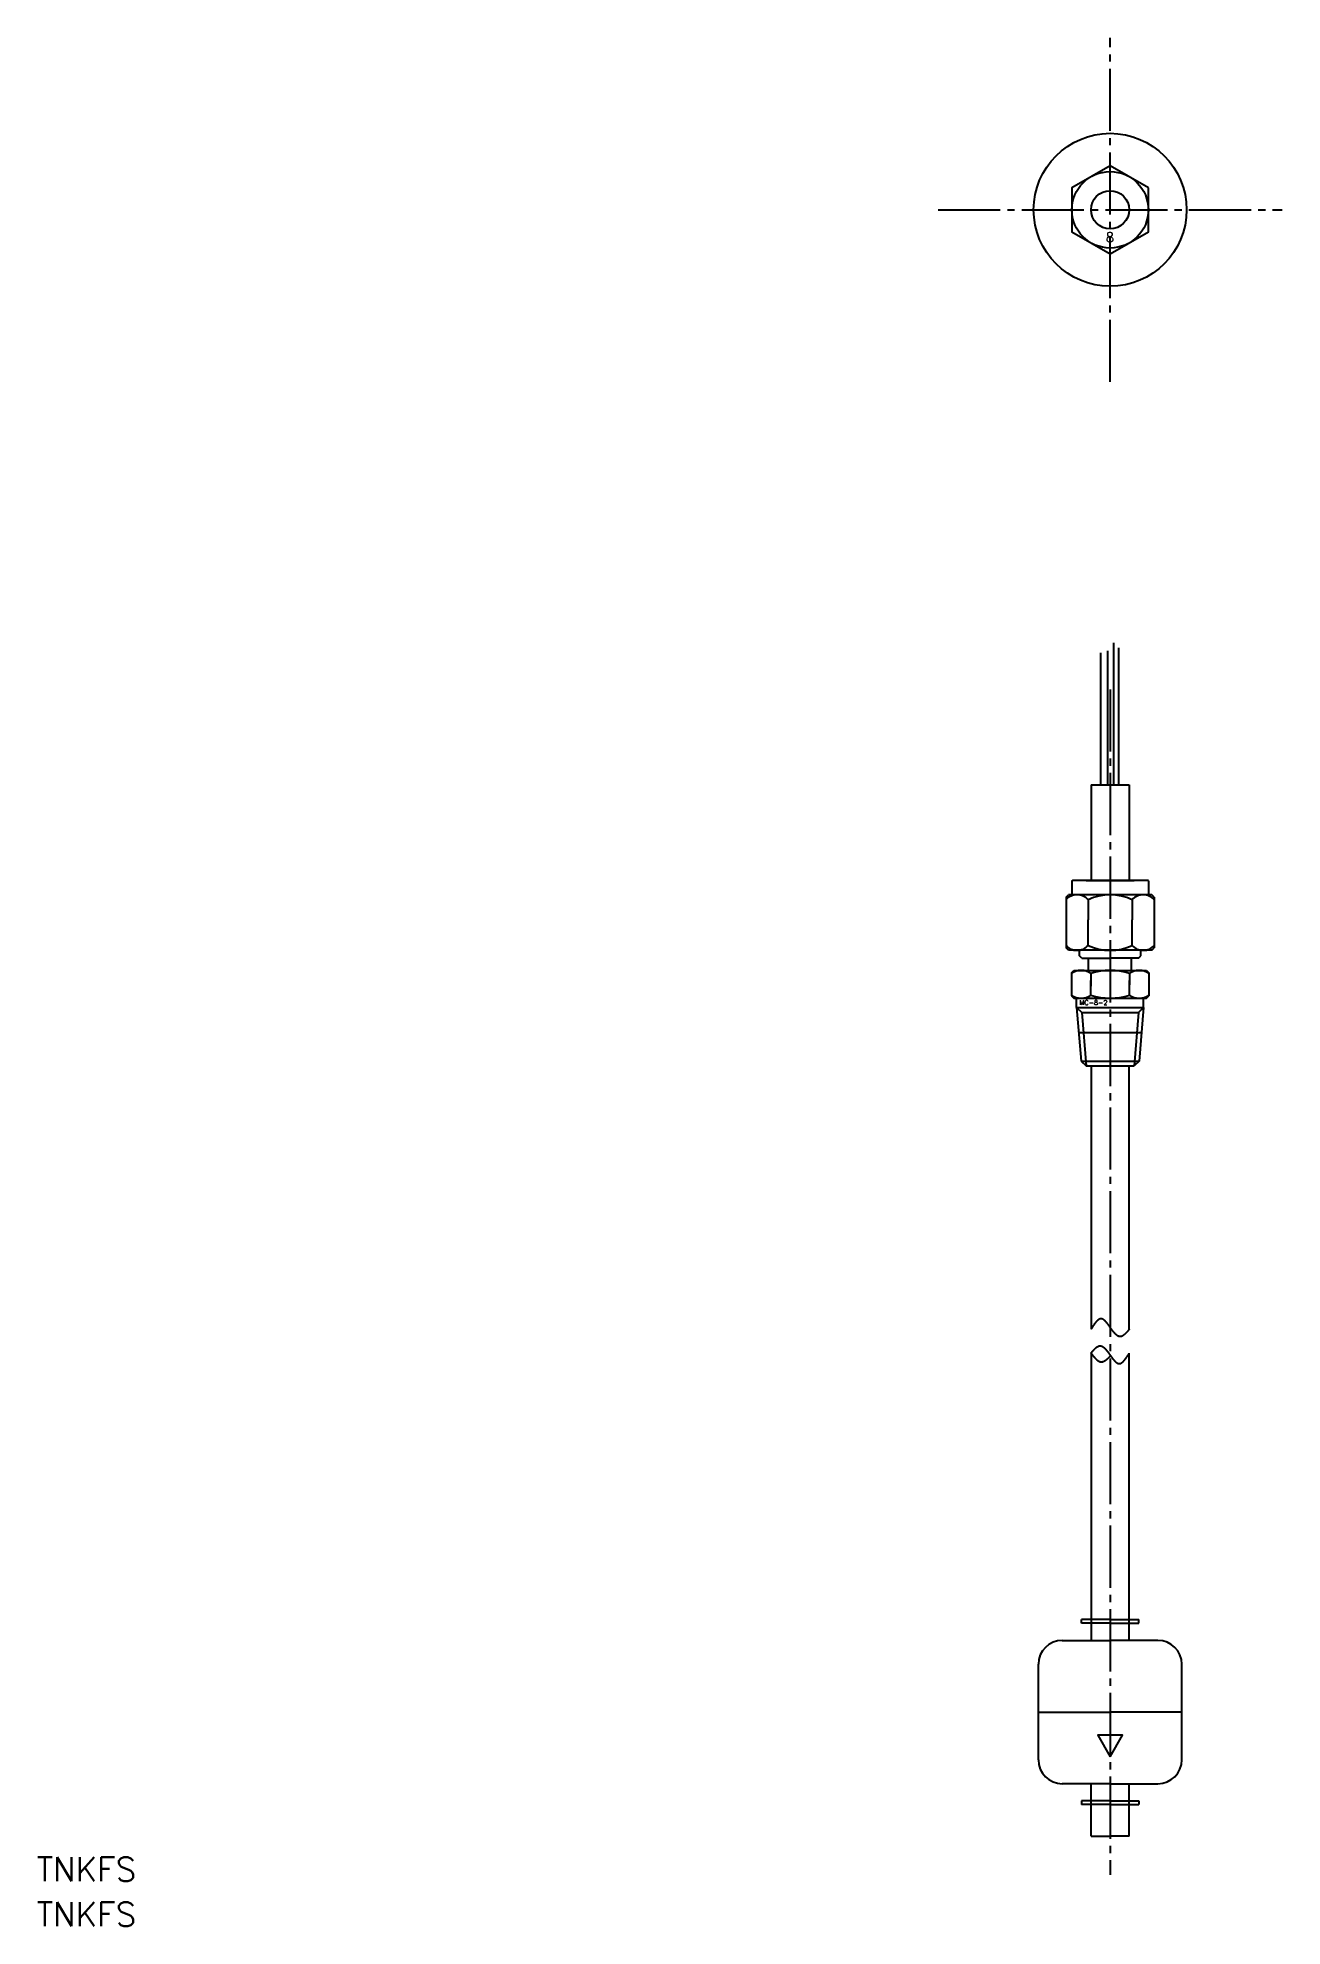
# Model space of a CAD drawing. Extents: x -111 to 149, y 58 to 454.
import ezdxf

# ---------------------------------------------------------------- set-up
doc = ezdxf.new("R2010")
doc.units = 0
doc.linetypes.add('CENTER', pattern=[17.5, 13, -1.5, 1.5, -1.5])
doc.layers.get('0').update_dxf_attribs({"linetype": 'CONTINUOUS'})
doc.layers.add('CENTER', color=1, linetype='CENTER')
doc.styles.get("Standard").update_dxf_attribs({"font": 'txt.shx', "bigfont": '@extfont2.shx'})

# ---------------------------------------------------------------- blocks, each defined once
blk = doc.blocks.new('*U5')
at = {"color": 7, "linetype": 'CONTINUOUS'}
blk.add_text('MC-8-2', height=1, dxfattribs=at).set_placement((106.71, 251.13))
blk = doc.blocks.new('*U6')
at = {"color": 7, "linetype": 'CONTINUOUS'}
blk.add_text('8', height=2, dxfattribs=at).set_placement((112.23, 410.77))

msp = doc.modelspace()

# ---------------------------------------------------------------- linework, layer by layer
at = {"color": 7, "linetype": 'CONTINUOUS'}
for p, q in [((111.19, 297.18), (111.19, 324.82)), ((112.64, 297.18), (112.64, 325.23)), ((113.88, 297.18), (113.88, 326.89)), ((114.92, 297.18), (114.92, 325.85)), ((109.13, 297.18), (109.13, 277.18)), ((109.13, 297.18), (117.13, 297.18)), ((117.13, 297.18), (117.13, 277.18)), ((105.13, 277.08), (105.23, 277.18)), ((105.13, 277.08), (105.13, 274.18)), ((121.03, 277.18), (105.23, 277.18)), ((108.13, 277.18), (118.13, 277.18)), ((121.13, 277.08), (121.03, 277.18)), ((121.13, 277.08), (121.13, 274.18)), ((103.9, 273.68), (104.4, 274.18)), ((103.9, 273.68), (103.9, 263.07)), ((121.87, 274.18), (104.4, 274.18)), ((108.52, 273.17), (108.52, 268.93)), ((108.52, 273.17), (108.52, 268.93)), ((117.75, 273.17), (117.75, 268.93)), ((122.37, 273.68), (121.87, 274.18)), ((122.37, 273.68), (122.37, 263.07)), ((108.52, 263.58), (108.52, 268.93)), ((117.75, 263.58), (117.75, 268.93)), ((104.4, 262.57), (103.9, 263.07)), ((121.87, 262.57), (104.4, 262.57)), ((106.7, 261.45), (106.7, 262.57)), ((107.2, 260.95), (106.7, 261.45)), ((107.2, 260.95), (113.13, 260.95)), ((108.63, 258.38), (108.63, 260.95)), ((119.06, 260.95), (113.13, 260.95)), ((117.63, 258.38), (117.63, 260.95)), ((119.06, 260.95), (119.56, 261.45)), ((119.56, 261.45), (119.56, 262.57)), ((121.87, 262.57), (122.37, 263.07)), ((105.05, 257.88), (105.55, 258.38)), ((105.05, 257.88), (105.05, 253.08)), ((105.55, 258.38), (120.72, 258.38)), ((107.13, 258.38), (119.13, 258.38)), ((109.1, 257.75), (109.09, 255.07)), ((109.09, 257.75), (109.09, 255.38)), ((117.18, 257.75), (117.18, 255.38)), ((117.18, 257.75), (117.18, 255.38)), ((120.72, 258.38), (121.22, 257.88)), ((121.22, 257.88), (121.22, 253.08)), ((105.05, 253.08), (105.55, 252.58)), ((109.09, 253.2), (109.09, 256.26)), ((117.18, 253.2), (117.18, 256.26)), ((120.72, 252.58), (121.22, 253.08)), ((105.55, 252.58), (120.72, 252.58)), ((105.55, 252.58), (120.72, 252.58)), ((106.13, 250.58), (106.13, 252.58)), ((106.13, 250.58), (120.13, 250.58)), ((106.13, 250.58), (107.05, 239.38)), ((107.13, 252.58), (119.13, 252.58)), ((107.63, 252.58), (118.63, 252.58)), ((120.13, 250.58), (119.22, 239.38)), ((120.13, 250.58), (120.13, 252.58)), ((106.56, 245.38), (119.71, 245.38)), ((106.6, 245.38), (119.67, 245.38)), ((107.05, 239.38), (108.13, 238.38)), ((108.13, 238.38), (118.13, 238.38)), ((108.13, 238.38), (118.13, 238.38)), ((109.13, 238.38), (109.13, 183.28)), ((117.13, 183.28), (117.13, 238.38)), ((119.22, 239.38), (118.13, 238.38)), ((109.13, 178.28), (109.13, 118.18)), ((117.13, 118.18), (117.13, 178.28)), ((113.13, 122.55), (107.13, 122.55)), ((107.13, 121.75), (107.13, 122.55)), ((113.13, 122.55), (119.13, 122.55)), ((119.13, 121.75), (119.13, 122.55)), ((113.13, 121.75), (107.13, 121.75)), ((113.13, 121.75), (119.13, 121.75)), ((103.13, 118.18), (113.13, 118.18)), ((123.13, 118.18), (113.13, 118.18)), ((98.13, 93.18), (98.13, 113.18)), ((128.13, 93.18), (128.13, 113.18)), ((98.13, 103.18), (113.13, 103.18)), ((128.13, 103.18), (113.13, 103.18)), ((113.13, 88.18), (103.13, 88.18)), ((109.13, 77.18), (109.13, 88.18)), ((113.13, 88.18), (123.13, 88.18)), ((117.13, 77.18), (117.13, 88.18)), ((107.13, 84.6), (107.13, 83.8)), ((113.13, 84.6), (107.13, 84.6)), ((113.13, 83.8), (107.13, 83.8)), ((113.13, 84.6), (119.13, 84.6)), ((113.13, 83.8), (119.13, 83.8)), ((119.13, 84.6), (119.13, 83.8)), ((109.13, 77.18), (113.13, 77.18)), ((117.13, 77.18), (113.13, 77.18))]:
    msp.add_line(p, q, dxfattribs=at)
at = {"color": 3, "linetype": 'CONTINUOUS'}
for p, q in [((106.13, 250.58), (107.22, 249.58)), ((107.22, 249.58), (119.05, 249.58)), ((107.22, 249.58), (108.13, 238.38)), ((119.05, 249.58), (118.13, 238.38)), ((120.13, 250.58), (119.05, 249.58)), ((107.05, 239.38), (119.22, 239.38))]:
    msp.add_line(p, q, dxfattribs=at)
at = {"color": 7, "linetype": 'CONTINUOUS'}
for points in [[(121.13, 422.15), (113.13, 426.76), (105.13, 422.15), (105.13, 412.91), (113.13, 408.29), (121.13, 412.91)], [(113.13, 93.81), (115.73, 98.31), (110.54, 98.31)]]:
    msp.add_lwpolyline(points, close=True, dxfattribs=at)
at = {"color": 7}
for points in [[(117.13, 183.28, 0), (117.09, 183.22, 0), (117.05, 183.17, 0), (117, 183.12, 0), (116.95, 183.06, 0), (116.91, 183.01, 0), (116.87, 182.96, 0), (116.82, 182.9, 0), (116.78, 182.85, 0), (116.73, 182.8, 0), (116.69, 182.75, 0), (116.64, 182.7, 0), (116.6, 182.65, 0), (116.55, 182.6, 0), (116.51, 182.55, 0), (116.46, 182.5, 0), (116.42, 182.46, 0), (116.38, 182.41, 0), (116.33, 182.36, 0), (116.29, 182.32, 0), (116.24, 182.28, 0), (116.2, 182.24, 0), (116.15, 182.2, 0), (116.11, 182.16, 0), (116.06, 182.12, 0), (116.02, 182.08, 0), (115.97, 182.05, 0), (115.93, 182.01, 0), (115.89, 181.98, 0), (115.84, 181.95, 0), (115.8, 181.93, 0), (115.75, 181.9, 0), (115.71, 181.87, 0), (115.67, 181.85, 0), (115.62, 181.83, 0), (115.58, 181.81, 0), (115.53, 181.79, 0), (115.49, 181.78, 0), (115.44, 181.77, 0), (115.4, 181.76, 0), (115.36, 181.75, 0), (115.31, 181.74, 0), (115.27, 181.74, 0), (115.23, 181.74, 0), (115.18, 181.74, 0), (115.14, 181.74, 0), (115.09, 181.75, 0), (115.05, 181.76, 0), (115.01, 181.77, 0), (114.97, 181.78, 0), (114.92, 181.8, 0), (114.88, 181.81, 0), (114.83, 181.83, 0), (114.79, 181.85, 0), (114.75, 181.88, 0), (114.7, 181.9, 0), (114.66, 181.93, 0), (114.62, 181.96, 0), (114.58, 181.99, 0), (114.53, 182.02, 0), (114.49, 182.06, 0), (114.45, 182.09, 0), (114.4, 182.13, 0), (114.36, 182.17, 0), (114.32, 182.21, 0), (114.27, 182.25, 0), (114.23, 182.29, 0), (114.19, 182.33, 0), (114.15, 182.38, 0), (114.1, 182.42, 0), (114.06, 182.47, 0), (114.02, 182.52, 0), (113.97, 182.57, 0), (113.93, 182.62, 0), (113.89, 182.67, 0), (113.85, 182.72, 0), (113.81, 182.77, 0), (113.76, 182.83, 0), (113.72, 182.88, 0), (113.68, 182.94, 0), (113.64, 182.99, 0), (113.59, 183.05, 0), (113.55, 183.1, 0), (113.51, 183.16, 0), (113.47, 183.22, 0), (113.42, 183.28, 0), (113.38, 183.33, 0), (113.34, 183.39, 0), (113.3, 183.45, 0), (113.26, 183.51, 0), (113.22, 183.57, 0), (113.17, 183.63, 0), (113.13, 183.69, 0), (113.09, 183.74, 0), (113.05, 183.8, 0), (113.01, 183.86, 0), (112.97, 183.92, 0), (112.92, 183.98, 0), (112.88, 184.03, 0), (112.84, 184.09, 0), (112.8, 184.15, 0), (112.76, 184.2, 0), (112.72, 184.26, 0), (112.67, 184.31, 0), (112.63, 184.37, 0), (112.59, 184.42, 0), (112.55, 184.47, 0), (112.51, 184.53, 0), (112.47, 184.58, 0), (112.43, 184.63, 0), (112.39, 184.68, 0), (112.34, 184.73, 0), (112.3, 184.77, 0), (112.26, 184.82, 0), (112.22, 184.87, 0), (112.18, 184.91, 0), (112.14, 184.95, 0), (112.1, 184.99, 0), (112.06, 185.03, 0), (112.02, 185.07, 0), (111.97, 185.11, 0), (111.93, 185.15, 0), (111.89, 185.18, 0), (111.85, 185.21, 0), (111.81, 185.24, 0), (111.77, 185.27, 0), (111.73, 185.3, 0), (111.69, 185.33, 0), (111.65, 185.35, 0), (111.61, 185.37, 0), (111.57, 185.39, 0), (111.53, 185.41, 0), (111.49, 185.43, 0), (111.45, 185.44, 0), (111.41, 185.45, 0), (111.36, 185.46, 0), (111.33, 185.47, 0), (111.28, 185.47, 0), (111.24, 185.47, 0), (111.2, 185.47, 0), (111.16, 185.47, 0), (111.12, 185.47, 0), (111.08, 185.46, 0), (111.04, 185.45, 0), (111, 185.44, 0), (110.96, 185.43, 0), (110.92, 185.41, 0), (110.88, 185.39, 0), (110.84, 185.37, 0), (110.8, 185.35, 0), (110.76, 185.33, 0), (110.72, 185.3, 0), (110.68, 185.27, 0), (110.64, 185.25, 0), (110.6, 185.21, 0), (110.56, 185.18, 0), (110.52, 185.15, 0), (110.48, 185.11, 0), (110.44, 185.07, 0), (110.4, 185.04, 0), (110.36, 185, 0), (110.32, 184.95, 0), (110.28, 184.91, 0), (110.24, 184.87, 0), (110.2, 184.82, 0), (110.16, 184.77, 0), (110.12, 184.73, 0), (110.08, 184.68, 0), (110.05, 184.63, 0), (110, 184.58, 0), (109.97, 184.52, 0), (109.93, 184.47, 0), (109.89, 184.42, 0), (109.85, 184.36, 0), (109.81, 184.31, 0), (109.77, 184.25, 0), (109.73, 184.19, 0), (109.69, 184.13, 0), (109.65, 184.07, 0), (109.61, 184.02, 0), (109.57, 183.96, 0), (109.53, 183.9, 0), (109.49, 183.84, 0), (109.45, 183.77, 0), (109.41, 183.71, 0), (109.37, 183.65, 0), (109.33, 183.59, 0), (109.29, 183.53, 0), (109.25, 183.46, 0), (109.21, 183.4, 0), (109.17, 183.34, 0), (109.13, 183.28, 0)], [(109.13, 178.28, 0), (109.18, 178.33, 0), (109.22, 178.38, 0), (109.27, 178.44, 0), (109.31, 178.49, 0), (109.36, 178.54, 0), (109.4, 178.6, 0), (109.45, 178.65, 0), (109.49, 178.7, 0), (109.54, 178.75, 0), (109.58, 178.81, 0), (109.62, 178.85, 0), (109.67, 178.91, 0), (109.72, 178.96, 0), (109.76, 179, 0), (109.8, 179.05, 0), (109.85, 179.1, 0), (109.89, 179.14, 0), (109.94, 179.19, 0), (109.98, 179.23, 0), (110.03, 179.28, 0), (110.07, 179.32, 0), (110.11, 179.36, 0), (110.16, 179.4, 0), (110.2, 179.43, 0), (110.25, 179.47, 0), (110.29, 179.5, 0), (110.34, 179.54, 0), (110.38, 179.57, 0), (110.43, 179.6, 0), (110.47, 179.63, 0), (110.51, 179.65, 0), (110.56, 179.68, 0), (110.6, 179.7, 0), (110.65, 179.72, 0), (110.69, 179.74, 0), (110.73, 179.76, 0), (110.78, 179.77, 0), (110.82, 179.79, 0), (110.87, 179.8, 0), (110.91, 179.8, 0), (110.95, 179.81, 0), (111, 179.81, 0), (111.04, 179.81, 0), (111.09, 179.81, 0), (111.13, 179.81, 0), (111.17, 179.8, 0), (111.22, 179.79, 0), (111.26, 179.78, 0), (111.3, 179.77, 0), (111.35, 179.75, 0), (111.39, 179.74, 0), (111.43, 179.72, 0), (111.48, 179.7, 0), (111.52, 179.67, 0), (111.56, 179.65, 0), (111.61, 179.62, 0), (111.65, 179.59, 0), (111.69, 179.56, 0), (111.74, 179.53, 0), (111.78, 179.5, 0), (111.82, 179.46, 0), (111.86, 179.43, 0), (111.91, 179.39, 0), (111.95, 179.35, 0), (111.99, 179.31, 0), (112.04, 179.26, 0), (112.08, 179.22, 0), (112.12, 179.18, 0), (112.17, 179.13, 0), (112.21, 179.08, 0), (112.25, 179.03, 0), (112.29, 178.99, 0), (112.33, 178.93, 0), (112.38, 178.88, 0), (112.42, 178.83, 0), (112.46, 178.78, 0), (112.5, 178.72, 0), (112.55, 178.67, 0), (112.59, 178.62, 0), (112.63, 178.56, 0), (112.67, 178.5, 0), (112.72, 178.45, 0), (112.76, 178.39, 0), (112.8, 178.33, 0), (112.84, 178.28, 0), (112.89, 178.22, 0), (112.93, 178.16, 0), (112.97, 178.1, 0), (113.01, 178.04, 0), (113.05, 177.99, 0), (113.09, 177.93, 0), (113.14, 177.87, 0), (113.18, 177.81, 0), (113.22, 177.75, 0), (113.26, 177.69, 0), (113.3, 177.63, 0), (113.34, 177.58, 0), (113.39, 177.52, 0), (113.43, 177.46, 0), (113.47, 177.41, 0), (113.51, 177.35, 0), (113.55, 177.29, 0), (113.59, 177.24, 0), (113.64, 177.19, 0), (113.68, 177.13, 0), (113.72, 177.08, 0), (113.76, 177.03, 0), (113.8, 176.97, 0), (113.84, 176.92, 0), (113.88, 176.88, 0), (113.92, 176.83, 0), (113.97, 176.78, 0), (114.01, 176.73, 0), (114.05, 176.69, 0), (114.09, 176.64, 0), (114.13, 176.6, 0), (114.17, 176.56, 0), (114.21, 176.52, 0), (114.25, 176.48, 0), (114.29, 176.44, 0), (114.33, 176.41, 0), (114.38, 176.37, 0), (114.42, 176.34, 0), (114.46, 176.31, 0), (114.5, 176.28, 0), (114.54, 176.25, 0), (114.58, 176.23, 0), (114.62, 176.2, 0), (114.66, 176.18, 0), (114.7, 176.16, 0), (114.74, 176.14, 0), (114.78, 176.13, 0), (114.82, 176.11, 0), (114.86, 176.1, 0), (114.9, 176.09, 0), (114.94, 176.09, 0), (114.98, 176.08, 0), (115.02, 176.08, 0), (115.06, 176.08, 0), (115.11, 176.08, 0), (115.14, 176.09, 0), (115.19, 176.09, 0), (115.22, 176.1, 0), (115.27, 176.11, 0), (115.31, 176.13, 0), (115.35, 176.14, 0), (115.39, 176.16, 0), (115.43, 176.18, 0), (115.47, 176.2, 0), (115.51, 176.23, 0), (115.55, 176.25, 0), (115.59, 176.28, 0), (115.63, 176.31, 0), (115.67, 176.34, 0), (115.71, 176.37, 0), (115.75, 176.41, 0), (115.79, 176.44, 0), (115.83, 176.48, 0), (115.86, 176.52, 0), (115.91, 176.56, 0), (115.94, 176.6, 0), (115.98, 176.64, 0), (116.03, 176.69, 0), (116.06, 176.73, 0), (116.1, 176.78, 0), (116.14, 176.83, 0), (116.18, 176.88, 0), (116.22, 176.93, 0), (116.26, 176.98, 0), (116.3, 177.03, 0), (116.34, 177.08, 0), (116.38, 177.14, 0), (116.42, 177.19, 0), (116.46, 177.25, 0), (116.5, 177.3, 0), (116.54, 177.36, 0), (116.58, 177.42, 0), (116.62, 177.48, 0), (116.66, 177.54, 0), (116.7, 177.6, 0), (116.74, 177.66, 0), (116.78, 177.72, 0), (116.82, 177.78, 0), (116.86, 177.84, 0), (116.9, 177.9, 0), (116.94, 177.96, 0), (116.98, 178.03, 0), (117.02, 178.09, 0), (117.06, 178.15, 0), (117.09, 178.21, 0), (117.13, 178.28, 0)], [(109.13, 178.28, 0), (109.16, 178.25, 0), (109.18, 178.22, 0), (109.2, 178.19, 0), (109.22, 178.16, 0), (109.25, 178.13, 0), (109.27, 178.1, 0), (109.29, 178.07, 0), (109.31, 178.04, 0), (109.34, 178.01, 0), (109.36, 177.99, 0), (109.38, 177.96, 0), (109.41, 177.93, 0), (109.43, 177.9, 0), (109.45, 177.87, 0), (109.47, 177.84, 0), (109.5, 177.81, 0), (109.52, 177.79, 0), (109.54, 177.76, 0), (109.56, 177.73, 0), (109.59, 177.7, 0), (109.61, 177.68, 0), (109.63, 177.65, 0), (109.66, 177.62, 0), (109.68, 177.59, 0), (109.7, 177.57, 0), (109.72, 177.54, 0), (109.75, 177.51, 0), (109.77, 177.49, 0), (109.79, 177.46, 0), (109.81, 177.43, 0), (109.84, 177.41, 0), (109.86, 177.38, 0), (109.88, 177.35, 0), (109.9, 177.33, 0), (109.93, 177.31, 0), (109.95, 177.28, 0), (109.97, 177.25, 0), (110, 177.23, 0), (110.02, 177.21, 0), (110.04, 177.18, 0), (110.06, 177.16, 0), (110.08, 177.13, 0), (110.11, 177.11, 0), (110.13, 177.09, 0), (110.15, 177.07, 0), (110.18, 177.04, 0), (110.2, 177.02, 0), (110.22, 177, 0), (110.24, 176.98, 0), (110.27, 176.96, 0), (110.29, 176.94, 0), (110.31, 176.92, 0), (110.33, 176.9, 0), (110.36, 176.88, 0), (110.38, 176.86, 0), (110.4, 176.84, 0), (110.42, 176.82, 0), (110.45, 176.8, 0), (110.47, 176.78, 0), (110.49, 176.77, 0), (110.52, 176.75, 0), (110.54, 176.73, 0), (110.56, 176.72, 0), (110.58, 176.7, 0), (110.61, 176.69, 0), (110.63, 176.67, 0), (110.65, 176.66, 0), (110.67, 176.64, 0), (110.69, 176.63, 0), (110.72, 176.62, 0), (110.74, 176.6, 0), (110.76, 176.59, 0), (110.79, 176.58, 0), (110.81, 176.57, 0), (110.83, 176.56, 0), (110.85, 176.55, 0), (110.88, 176.54, 0), (110.9, 176.53, 0), (110.92, 176.52, 0), (110.94, 176.51, 0), (110.97, 176.5, 0), (110.99, 176.5, 0), (111.01, 176.49, 0), (111.03, 176.48, 0), (111.06, 176.48, 0), (111.08, 176.47, 0), (111.1, 176.47, 0), (111.12, 176.46, 0), (111.15, 176.46, 0), (111.17, 176.46, 0), (111.19, 176.46, 0), (111.22, 176.45, 0), (111.24, 176.45, 0), (111.26, 176.45, 0), (111.29, 176.45, 0), (111.31, 176.45, 0), (111.33, 176.45, 0), (111.36, 176.45, 0), (111.38, 176.45, 0), (111.4, 176.46, 0), (111.43, 176.46, 0), (111.45, 176.46, 0), (111.47, 176.47, 0), (111.5, 176.47, 0), (111.52, 176.48, 0), (111.55, 176.48, 0), (111.57, 176.49, 0), (111.6, 176.5, 0), (111.62, 176.5, 0), (111.65, 176.51, 0), (111.67, 176.52, 0), (111.7, 176.53, 0), (111.72, 176.54, 0), (111.75, 176.55, 0), (111.77, 176.56, 0), (111.8, 176.57, 0), (111.83, 176.58, 0), (111.85, 176.6, 0), (111.88, 176.61, 0), (111.9, 176.62, 0), (111.93, 176.64, 0), (111.96, 176.65, 0), (111.98, 176.67, 0), (112.01, 176.68, 0), (112.04, 176.7, 0), (112.07, 176.72, 0), (112.1, 176.74, 0), (112.12, 176.75, 0), (112.15, 176.77, 0), (112.18, 176.79, 0), (112.21, 176.81, 0), (112.24, 176.84, 0), (112.27, 176.86, 0), (112.3, 176.88, 0), (112.33, 176.9, 0), (112.36, 176.93, 0), (112.39, 176.95, 0), (112.42, 176.98, 0), (112.45, 177, 0), (112.48, 177.03, 0), (112.51, 177.05, 0), (112.55, 177.08, 0), (112.58, 177.11, 0), (112.61, 177.14, 0), (112.64, 177.17, 0), (112.68, 177.2, 0), (112.71, 177.23, 0), (112.74, 177.26, 0), (112.78, 177.29, 0), (112.81, 177.32, 0), (112.84, 177.36, 0), (112.88, 177.39, 0), (112.92, 177.43, 0), (112.95, 177.46, 0), (112.99, 177.5, 0), (113.02, 177.53, 0), (113.06, 177.57, 0), (113.1, 177.61, 0), (113.13, 177.65, 0)]]:
    msp.add_polyline3d(points, dxfattribs=at)
at = {"color": 7, "linetype": 'CONTINUOUS'}
for radius in [16, 8, 4]:
    msp.add_circle((113.13, 417.53), radius, dxfattribs=at)
for centre, radius, start, end in [((106.21, 271.03), 3.15, 42.754, 137.246), ((113.13, 263.11), 11.07, 65.3297, 114.6703), ((120.06, 271.03), 3.15, 42.754, 137.246), ((106.21, 265.72), 3.15, 222.754, 317.246), ((113.13, 273.64), 11.07, 245.3297, 294.6703), ((120.06, 265.72), 3.15, 222.754, 317.246), ((107.07, 254.8), 3.58, 55.5829, 124.4171), ((113.13, 244.99), 13.39, 72.4267, 107.5733), ((119.2, 254.8), 3.58, 55.5829, 124.4171), ((107.07, 256.15), 3.58, 235.5829, 304.4171), ((113.13, 265.96), 13.39, 252.4267, 287.5733), ((119.2, 256.15), 3.58, 235.5829, 304.4171), ((103.13, 113.18), 5, 90, 180), ((123.13, 113.18), 5, 0, 90), ((103.13, 93.18), 5, 180, 270), ((123.13, 93.18), 5, 270, 0)]:
    msp.add_arc(centre, radius, start, end, dxfattribs=at)
at = {"layer": 'CENTER', "color": 1, "linetype": 'CENTER'}
for p, q in [((113.13, 381.53), (113.13, 453.53)), ((77.13, 417.53), (149.13, 417.53)), ((113.13, 317.18), (113.13, 69.12))]:
    msp.add_line(p, q, dxfattribs=at)

# ---------------------------------------------------------------- block references
at = {"color": 7, "linetype": 'CONTINUOUS'}
for name in ['*U6', '*U5']:
    msp.add_blockref(name, (0, 0), dxfattribs=at)

# ---------------------------------------------------------------- texts
for p in [(-111.43, 67.78), (-111.43, 58.36)]:
    msp.add_text('TNKFS', height=5, dxfattribs=at).set_placement(p)

doc.saveas('drawing.dxf')
